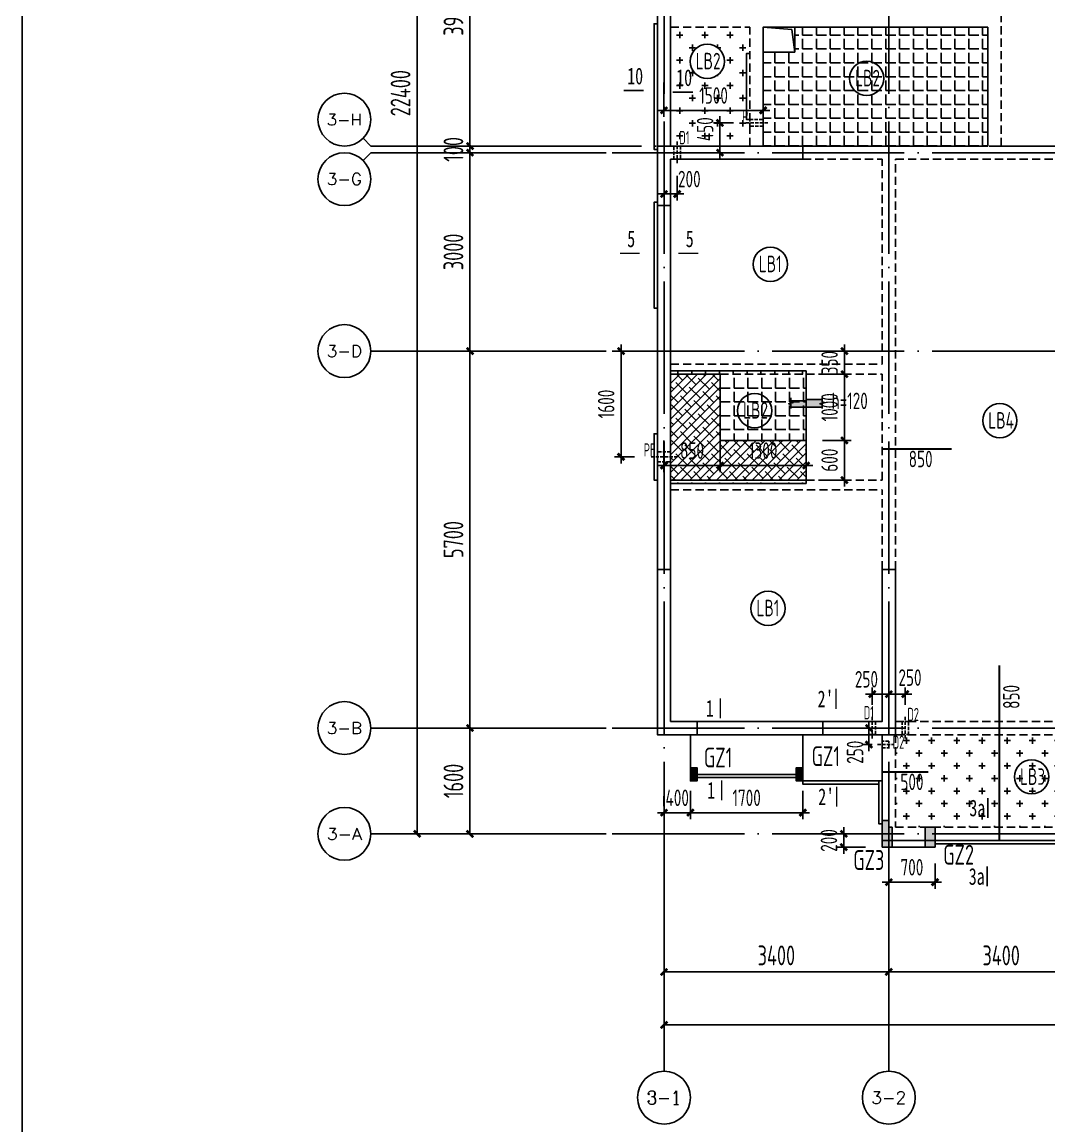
# Model space of a CAD drawing. Extents: x -173820 to 521180, y -715739 to 158231.
# Drawn here: x -14955 to 578, y -115735 to -99044 of the extents above; entities that cross this region are included whole.
import ezdxf
from ezdxf.enums import TextEntityAlignment as Align

# ---------------------------------------------------------------- set-up
doc = ezdxf.new("R2010")
doc.units = 0
doc.header["$LTSCALE"] = 1000
for name, pattern in [('CONTINOUS', [0]), ('DASH', [0.35, 0.25, -0.1]), ('DOTE', [2.42, 2, -0.2, 0.02, -0.2]), ('HIDDEN2', [0.1875, 0.125, -0.0625])]:
    doc.linetypes.add(name, pattern=pattern)
for name, color, linetype in [('A-外装饰线脚', 7, 'Continuous'), ('A-线脚看线', 9, 'Continuous'), ('A-设备穿墙洞', 161, 'Continuous'), ('AXIS', 1, 'DOTE'), ('AXIS_TEXT', 7, 'Continuous'), ('DIM', 3, 'Continuous'), ('DIM1', 3, 'Continuous'), ('JG1', 3, 'Continuous'), ('填充', 8, 'Continuous'), ('墙', 6, 'Continuous'), ('挑板', 3, 'Continuous'), ('板筋', 6, 'Continuous'), ('柱', 2, 'Continuous'), ('梁', 4, 'HIDDEN2'), ('模板线', 3, 'Continuous'), ('洞口', 5, 'Continuous'), ('钢筋_文字', 7, 'Continuous'), ('钢筋长度标注', 7, 'Continuous')]:
    doc.layers.add(name, color=color, linetype=linetype)
doc.styles.add('_TCH_AXIS', font='COMPLEX', dxfattribs={"bigfont": 'GBCBIG'})
doc.styles.add('COMPLEX', font='COMPLEX')
doc.styles.add('TSSD_BOLD', font='tssdeng2.shx', dxfattribs={"width": 0.7, "height": 250, "bigfont": 'CHINA.shx'})
doc.styles.add('TSSD_Dimension', font='tssdeng.shx', dxfattribs={"width": 0.7, "bigfont": 'Hztxt.shx'})
doc.styles.add('zzt', font='tssdeng.shx', dxfattribs={"width": 0.7, "height": 300, "bigfont": 'tssdchn.shx'})
doc.styles.add('钢筋长度', font='tssdeng.shx', dxfattribs={"width": 0.7, "height": 300, "bigfont": 'tssdchn.shx'})
doc.styles.add('黑体', font='simhei.ttf', dxfattribs={"width": 0.8})
doc.dimstyles.new('DIM_1_100', dxfattribs={"dimtxt": 300, "dimasz": 100, "dimexe": 200, "dimexo": 50, "dimgap": 100, "dimtad": 1, "dimdec": 0, "dimzin": 0, "dimdsep": 46, "dimtxsty": 'zzt', "dimblk": 'ARCHTICK', "dimcen": 0, "dimclrt": 7, "dimadec": 0, "dimazin": 0, "dimtfac": 1, "dimtdec": 0, "dimtix": 1, "dimtmove": 2, "dimatfit": 0, "dimldrblk": 'ARCHTICK', "dimfxl": 0, "dimtolj": 1, "dimarcsym": 0})
doc.dimstyles.new('TSSD_100_100', dxfattribs={"dimtxt": 250, "dimasz": 100, "dimexe": 100, "dimexo": 250, "dimgap": 100, "dimtad": 1, "dimdec": 0, "dimzin": 0, "dimdsep": 46, "dimtxsty": 'TSSD_Dimension', "dimblk": 'ARCHTICK', "dimcen": 0, "dimdle": 100, "dimclrd": 3, "dimclre": 3, "dimclrt": 7, "dimadec": 0, "dimazin": 0, "dimtfac": 1, "dimtdec": 0, "dimtix": 1, "dimtmove": 2, "dimatfit": 3, "dimfxl": 0, "dimtolj": 1, "dimtzin": 0, "dimarcsym": 0})
pattern_1 = [(0, (-5244.65, -109719.18), (0, 209.55), [152.4, -57.15]), (90, (-5244.65, -109719.18), (-209.55, 1e-14), [152.4, -57.15])]
pattern_2 = [(0, (-5244.65, -109719.18), (190.5, 190.5), [95.25, -285.75]), (90, (-5197.03, -109766.8), (-190.5, 190.5), [95.25, -285.75])]

# ---------------------------------------------------------------- blocks, each defined once
blk = doc.blocks.new('$1785032')
at = {"layer": '墙', "elevation": 0}
for points in [[(0, 9600), (0, 10500), (2200, 10500), (2200, 10300), (200, 10300), (200, 9600)], [(600, 1600), (0, 1600), (0, 4100), (200, 4100), (200, 1800), (600, 1800)], [(3400, 4100), (3600, 4100), (3600, 1600), (2500, 1600), (2500, 1800), (3400, 1800)]]:
    blk.add_lwpolyline(points, close=True, dxfattribs=at)
blk.add_lwpolyline([(3600, 1800), (3600, 1800)], dxfattribs=at)
blk = doc.blocks.new('_ArchTick')
at = {"color": 4, "linetype": 'ByBlock', "const_width": 0.4}
blk.add_lwpolyline([(-0.5, -0.5), (0.5, 0.5)], dxfattribs=at)
blk = doc.blocks.new('*D388')
at = {"layer": 'Defpoints', "color": 0}
for p in [(-2935, 0), (-875, 0), (-875, -1600)]:
    blk.add_point(p, dxfattribs=at)
at = {"layer": 'DIM1', "color": 0, "lineweight": -2}
for p, q in [((-925, 0), (-3135, 0)), ((-2935, -1600), (-2935, 0)), ((-925, -1600), (-3135, -1600))]:
    blk.add_line(p, q, dxfattribs=at)
at = {"layer": 'DIM1', "color": 0, "lineweight": -2, "xscale": 100, "yscale": 100, "zscale": 100}
for p, rotation in [((-2935, 0), 90), ((-2935, -1600), 270)]:
    blk.add_blockref('_ArchTick', p, dxfattribs=dict(at, rotation=rotation))
at = {"layer": 'DIM1', "color": 7, "insert": (-3185, -800), "char_height": 300, "attachment_point": 5, "rotation": 90, "style": 'zzt'}
blk.add_mtext('\\A1;1600', dxfattribs=at)
blk = doc.blocks.new('*D389')
at = {"layer": 'Defpoints', "color": 0}
for p in [(-2935, 5700), (-875, 5700), (-875, 0)]:
    blk.add_point(p, dxfattribs=at)
at = {"layer": 'DIM1', "color": 0, "lineweight": -2}
for p, q in [((-925, 5700), (-3135, 5700)), ((-2935, 0), (-2935, 5700)), ((-925, 0), (-3135, 0))]:
    blk.add_line(p, q, dxfattribs=at)
at = {"layer": 'DIM1', "color": 0, "lineweight": -2, "xscale": 100, "yscale": 100, "zscale": 100}
for p, rotation in [((-2935, 5700), 90), ((-2935, 0), 270)]:
    blk.add_blockref('_ArchTick', p, dxfattribs=dict(at, rotation=rotation))
at = {"layer": 'DIM1', "color": 7, "insert": (-3185, 2850), "char_height": 300, "attachment_point": 5, "rotation": 90, "style": 'zzt'}
blk.add_mtext('\\A1;5700', dxfattribs=at)
blk = doc.blocks.new('*D390')
at = {"layer": 'Defpoints', "color": 0}
for p in [(-2935, 8700), (-875, 8700), (-875, 5700)]:
    blk.add_point(p, dxfattribs=at)
at = {"layer": 'DIM1', "color": 0, "lineweight": -2}
for p, q in [((-925, 8700), (-3135, 8700)), ((-2935, 5700), (-2935, 8700)), ((-925, 5700), (-3135, 5700))]:
    blk.add_line(p, q, dxfattribs=at)
at = {"layer": 'DIM1', "color": 0, "lineweight": -2, "xscale": 100, "yscale": 100, "zscale": 100}
for p, rotation in [((-2935, 8700), 90), ((-2935, 5700), 270)]:
    blk.add_blockref('_ArchTick', p, dxfattribs=dict(at, rotation=rotation))
at = {"layer": 'DIM1', "color": 7, "insert": (-3185, 7200), "char_height": 300, "attachment_point": 5, "rotation": 90, "style": 'zzt'}
blk.add_mtext('\\A1;3000', dxfattribs=at)
blk = doc.blocks.new('*D391')
at = {"layer": 'Defpoints', "color": 0}
for p in [(-2935, 8800), (-875, 8800), (-875, 8700)]:
    blk.add_point(p, dxfattribs=at)
at = {"layer": 'DIM1', "color": 0, "lineweight": -2}
for p, q in [((-2935, 8800), (-2935, 8900)), ((-925, 8800), (-3135, 8800)), ((-925, 8700), (-3135, 8700)), ((-2935, 8700), (-2935, 8800)), ((-2935, 8700), (-2935, 8600))]:
    blk.add_line(p, q, dxfattribs=at)
at = {"layer": 'DIM1', "color": 0, "lineweight": -2, "xscale": 100, "yscale": 100, "zscale": 100}
for p, rotation in [((-2935, 8800), 270), ((-2935, 8700), 90)]:
    blk.add_blockref('_ArchTick', p, dxfattribs=dict(at, rotation=rotation))
at = {"layer": 'DIM1', "color": 7, "insert": (-3185, 8750), "char_height": 300, "attachment_point": 5, "rotation": 90, "style": 'zzt'}
blk.add_mtext('\\A1;100', dxfattribs=at)
blk = doc.blocks.new('*D392')
at = {"layer": 'Defpoints', "color": 0}
for p in [(-2935, 12700), (-875, 12700), (-875, 8800)]:
    blk.add_point(p, dxfattribs=at)
at = {"layer": 'DIM1', "color": 0, "lineweight": -2}
for p, q in [((-925, 12700), (-3135, 12700)), ((-2935, 8800), (-2935, 12700)), ((-925, 8800), (-3135, 8800))]:
    blk.add_line(p, q, dxfattribs=at)
at = {"layer": 'DIM1', "color": 0, "lineweight": -2, "xscale": 100, "yscale": 100, "zscale": 100}
for p, rotation in [((-2935, 12700), 90), ((-2935, 8800), 270)]:
    blk.add_blockref('_ArchTick', p, dxfattribs=dict(at, rotation=rotation))
at = {"layer": 'DIM1', "color": 7, "insert": (-3185, 10750), "char_height": 300, "attachment_point": 5, "rotation": 90, "style": 'zzt'}
blk.add_mtext('\\A1;3900', dxfattribs=at)
blk = doc.blocks.new('*D396')
at = {"layer": 'Defpoints', "color": 0}
for p in [(-3735, 20800), (-875, 20800), (-875, -1600)]:
    blk.add_point(p, dxfattribs=at)
at = {"layer": 'DIM1', "color": 0, "lineweight": -2}
for p, q in [((-925, 20800), (-3935, 20800)), ((-3735, -1600), (-3735, 20800)), ((-925, -1600), (-3935, -1600))]:
    blk.add_line(p, q, dxfattribs=at)
at = {"layer": 'DIM1', "color": 0, "lineweight": -2, "xscale": 100, "yscale": 100, "zscale": 100}
for p, rotation in [((-3735, 20800), 90), ((-3735, -1600), 270)]:
    blk.add_blockref('_ArchTick', p, dxfattribs=dict(at, rotation=rotation))
at = {"layer": 'DIM1', "color": 7, "insert": (-3985, 9600), "char_height": 300, "attachment_point": 5, "rotation": 90, "style": 'zzt'}
blk.add_mtext('\\A1;22400', dxfattribs=at)
blk = doc.blocks.new('*D430')
at = {"layer": 'Defpoints', "color": 0}
for p in [(0, -2508), (3400, -2508), (3400, -3688)]:
    blk.add_point(p, dxfattribs=at)
at = {"layer": 'DIM1', "color": 0, "lineweight": -2}
for p, q in [((0, -2558), (0, -3888)), ((3400, -2558), (3400, -3888)), ((0, -3688), (3400, -3688))]:
    blk.add_line(p, q, dxfattribs=at)
at = {"layer": 'DIM1', "color": 0, "lineweight": -2, "xscale": 100, "yscale": 100, "zscale": 100, "rotation": 180}
blk.add_blockref('_ArchTick', (0, -3688), dxfattribs=at)
at = {"layer": 'DIM1', "color": 0, "lineweight": -2, "xscale": 100, "yscale": 100, "zscale": 100}
blk.add_blockref('_ArchTick', (3400, -3688), dxfattribs=at)
at = {"layer": 'DIM1', "color": 7, "insert": (1700, -3438), "char_height": 300, "attachment_point": 5, "style": 'zzt'}
blk.add_mtext('\\A1;3400', dxfattribs=at)
blk = doc.blocks.new('*D431')
at = {"layer": 'Defpoints', "color": 0}
for p in [(3400, -2508), (6800, -2508), (6800, -3688)]:
    blk.add_point(p, dxfattribs=at)
at = {"layer": 'DIM1', "color": 0, "lineweight": -2}
for p, q in [((3400, -2558), (3400, -3888)), ((6800, -2558), (6800, -3888)), ((3400, -3688), (6800, -3688))]:
    blk.add_line(p, q, dxfattribs=at)
at = {"layer": 'DIM1', "color": 0, "lineweight": -2, "xscale": 100, "yscale": 100, "zscale": 100, "rotation": 180}
blk.add_blockref('_ArchTick', (3400, -3688), dxfattribs=at)
at = {"layer": 'DIM1', "color": 0, "lineweight": -2, "xscale": 100, "yscale": 100, "zscale": 100}
blk.add_blockref('_ArchTick', (6800, -3688), dxfattribs=at)
at = {"layer": 'DIM1', "color": 7, "insert": (5100, -3438), "char_height": 300, "attachment_point": 5, "style": 'zzt'}
blk.add_mtext('\\A1;3400', dxfattribs=at)
blk = doc.blocks.new('*D446')
at = {"layer": 'Defpoints', "color": 0}
for p in [(0, -2508), (48000, -2508), (48000, -4488)]:
    blk.add_point(p, dxfattribs=at)
at = {"layer": 'DIM1', "color": 0, "lineweight": -2}
for p, q in [((0, -2558), (0, -4688)), ((48000, -2558), (48000, -4688)), ((0, -4488), (48000, -4488))]:
    blk.add_line(p, q, dxfattribs=at)
at = {"layer": 'DIM1', "color": 0, "lineweight": -2, "xscale": 100, "yscale": 100, "zscale": 100, "rotation": 180}
blk.add_blockref('_ArchTick', (0, -4488), dxfattribs=at)
at = {"layer": 'DIM1', "color": 0, "lineweight": -2, "xscale": 100, "yscale": 100, "zscale": 100}
blk.add_blockref('_ArchTick', (48000, -4488), dxfattribs=at)
at = {"layer": 'DIM1', "color": 7, "insert": (24000, -4238), "char_height": 300, "attachment_point": 5, "style": 'zzt'}
blk.add_mtext('\\A1;48000', dxfattribs=at)
blk = doc.blocks.new('_AXISO')
at = {"color": 3}
blk.add_circle((0, 0), 0.5, dxfattribs=at)
at = {"layer": 'AXIS_TEXT', "color": 3, "style": 'COMPLEX', "width": 1.041667}
blk.add_attdef('A', text='', height=0.56, dxfattribs=at).set_placement((-0.25, -0.28), (0.25, -0.28), align=Align.FIT)
blk = doc.blocks.new('*D2074')
at = {"layer": 'Defpoints', "color": 0}
for p in [(-3095, -105369), (-2515, -105369), (-3095, -105969)]:
    blk.add_point(p, dxfattribs=at)
at = {"layer": 'DIM', "color": 3, "lineweight": -2}
for p, q in [((-2515, -106069), (-2515, -105269)), ((-2845, -105369), (-2415, -105369)), ((-2845, -105969), (-2415, -105969))]:
    blk.add_line(p, q, dxfattribs=at)
at = {"layer": 'DIM', "color": 3, "lineweight": -2, "xscale": 100, "yscale": 100, "zscale": 100}
for p, rotation in [((-2515, -105369), 90), ((-2515, -105969), 270)]:
    blk.add_blockref('_ArchTick', p, dxfattribs=dict(at, rotation=rotation))
at = {"layer": 'DIM', "color": 7, "insert": (-2740, -105669), "char_height": 250, "attachment_point": 5, "rotation": 90, "style": 'TSSD_Dimension'}
blk.add_mtext('\\A1;600', dxfattribs=at)
blk = doc.blocks.new('*D1965')
at = {"layer": 'Defpoints', "color": 0}
for p in [(-3095, -104019), (-2515, -104019), (-3095, -104369)]:
    blk.add_point(p, dxfattribs=at)
at = {"layer": 'DIM', "color": 3, "lineweight": -2}
for p, q in [((-2515, -104019), (-2515, -103919)), ((-2845, -104019), (-2415, -104019)), ((-2515, -104369), (-2515, -104019)), ((-2845, -104369), (-2415, -104369)), ((-2515, -104369), (-2515, -104469))]:
    blk.add_line(p, q, dxfattribs=at)
at = {"layer": 'DIM', "color": 3, "lineweight": -2, "xscale": 100, "yscale": 100, "zscale": 100}
for p, rotation in [((-2515, -104019), 270), ((-2515, -104369), 90)]:
    blk.add_blockref('_ArchTick', p, dxfattribs=dict(at, rotation=rotation))
at = {"layer": 'DIM', "color": 7, "insert": (-2740, -104194), "char_height": 250, "attachment_point": 5, "rotation": 90, "style": 'TSSD_Dimension'}
blk.add_mtext('\\A1;350', dxfattribs=at)
blk = doc.blocks.new('*D1966')
at = {"layer": 'Defpoints', "color": 0}
for p in [(-5245, -105119), (-4395, -105119), (-4395, -105749)]:
    blk.add_point(p, dxfattribs=at)
at = {"layer": 'DIM', "color": 3, "lineweight": -2}
for p, q in [((-5245, -105369), (-5245, -105849)), ((-4395, -105369), (-4395, -105849)), ((-5345, -105749), (-4295, -105749))]:
    blk.add_line(p, q, dxfattribs=at)
at = {"layer": 'DIM', "color": 3, "lineweight": -2, "xscale": 100, "yscale": 100, "zscale": 100, "rotation": 180}
blk.add_blockref('_ArchTick', (-5245, -105749), dxfattribs=at)
at = {"layer": 'DIM', "color": 3, "lineweight": -2, "xscale": 100, "yscale": 100, "zscale": 100}
blk.add_blockref('_ArchTick', (-4395, -105749), dxfattribs=at)
at = {"layer": 'DIM', "color": 7, "insert": (-4820, -105524), "char_height": 250, "attachment_point": 5, "style": 'TSSD_Dimension'}
blk.add_mtext('\\A1;850', dxfattribs=at)
blk = doc.blocks.new('*D1967')
at = {"layer": 'Defpoints', "color": 0}
for p in [(-4395, -105119), (-3095, -105119), (-3095, -105749)]:
    blk.add_point(p, dxfattribs=at)
at = {"layer": 'DIM', "color": 3, "lineweight": -2}
for p, q in [((-4395, -105369), (-4395, -105849)), ((-3095, -105369), (-3095, -105849)), ((-4495, -105749), (-2995, -105749))]:
    blk.add_line(p, q, dxfattribs=at)
at = {"layer": 'DIM', "color": 3, "lineweight": -2, "xscale": 100, "yscale": 100, "zscale": 100, "rotation": 180}
blk.add_blockref('_ArchTick', (-4395, -105749), dxfattribs=at)
at = {"layer": 'DIM', "color": 3, "lineweight": -2, "xscale": 100, "yscale": 100, "zscale": 100}
blk.add_blockref('_ArchTick', (-3095, -105749), dxfattribs=at)
at = {"layer": 'DIM', "color": 7, "insert": (-3745, -105524), "char_height": 250, "attachment_point": 5, "style": 'TSSD_Dimension'}
blk.add_mtext('\\A1;1300', dxfattribs=at)
blk = doc.blocks.new('$1292675')
at = {"layer": 'JG1'}
blk.add_hatch(color=8, dxfattribs=at).paths.add_polyline_path([(502, 20), (502, 64), (470, 74), (534, 91), (502, 101), (502, 140), (262, 140), (262, 120), (32, 120), (32, 101), (64, 91), (0, 74), (32, 64), (32, 20)])
for p, q in [((262, 120), (32, 120)), ((32, 20), (502, 20)), ((502, 140), (262, 140)), ((262, 140), (262, 120))]:
    blk.add_line(p, q, dxfattribs=at)
for points in [[(32, 165), (32, 101), (64, 91), (0, 74), (32, 64), (32, 0)], [(502, 165), (502, 101), (534, 91), (470, 74), (502, 64), (502, 0)]]:
    blk.add_lwpolyline(points, dxfattribs=at)
blk = doc.blocks.new('*D1996')
at = {"layer": 'Defpoints', "color": 0}
for p in [(-5245, -99709), (-3745, -99709), (-5245, -100379)]:
    blk.add_point(p, dxfattribs=at)
at = {"layer": 'DIM', "color": 3, "lineweight": -2}
for p, q in [((-5245, -99959), (-5245, -100479)), ((-3745, -99959), (-3745, -100479)), ((-3645, -100379), (-5345, -100379))]:
    blk.add_line(p, q, dxfattribs=at)
at = {"layer": 'DIM', "color": 3, "lineweight": -2, "xscale": 100, "yscale": 100, "zscale": 100, "rotation": 180}
blk.add_blockref('_ArchTick', (-5245, -100379), dxfattribs=at)
at = {"layer": 'DIM', "color": 3, "lineweight": -2, "xscale": 100, "yscale": 100, "zscale": 100}
blk.add_blockref('_ArchTick', (-3745, -100379), dxfattribs=at)
at = {"layer": 'DIM', "color": 7, "insert": (-4495, -100154), "char_height": 250, "attachment_point": 5, "style": 'TSSD_Dimension'}
blk.add_mtext('\\A1;1500', dxfattribs=at)
blk = doc.blocks.new('*D1999')
at = {"layer": 'Defpoints', "color": 0}
for p in [(-4845, -110419, 0), (-3145, -110419), (-4845, -110999)]:
    blk.add_point(p, dxfattribs=at)
at = {"layer": 'DIM', "color": 3, "lineweight": -2}
for p, q in [((-4845, -110669), (-4845, -111099)), ((-3145, -110669), (-3145, -111099)), ((-3045, -110999), (-4945, -110999))]:
    blk.add_line(p, q, dxfattribs=at)
at = {"layer": 'DIM', "color": 3, "lineweight": -2, "xscale": 100, "yscale": 100, "zscale": 100, "rotation": 180}
blk.add_blockref('_ArchTick', (-4845, -110999), dxfattribs=at)
at = {"layer": 'DIM', "color": 3, "lineweight": -2, "xscale": 100, "yscale": 100, "zscale": 100}
blk.add_blockref('_ArchTick', (-3145, -110999), dxfattribs=at)
at = {"layer": 'DIM', "color": 7, "insert": (-3995, -110774), "char_height": 250, "attachment_point": 5, "style": 'TSSD_Dimension'}
blk.add_mtext('\\A1;1700', dxfattribs=at)
blk = doc.blocks.new('*D2000')
at = {"layer": 'Defpoints', "color": 0}
for p in [(-5245, -110999), (-5245, -110999), (-4845, -110999, 0)]:
    blk.add_point(p, dxfattribs=at)
at = {"layer": 'DIM', "color": 3, "lineweight": -2}
for p, q in [((-5245, -110749), (-5245, -110899)), ((-4845, -110749), (-4845, -110899)), ((-5245, -110999), (-5345, -110999)), ((-4845, -110999), (-5245, -110999)), ((-4845, -110999), (-4745, -110999))]:
    blk.add_line(p, q, dxfattribs=at)
at = {"layer": 'DIM', "color": 3, "lineweight": -2, "xscale": 100, "yscale": 100, "zscale": 100}
blk.add_blockref('_ArchTick', (-5245, -110999), dxfattribs=at)
at = {"layer": 'DIM', "color": 3, "lineweight": -2, "xscale": 100, "yscale": 100, "zscale": 100, "rotation": 180}
blk.add_blockref('_ArchTick', (-4845, -110999), dxfattribs=at)
at = {"layer": 'DIM', "color": 7, "insert": (-5045, -110774), "char_height": 250, "attachment_point": 5, "style": 'TSSD_Dimension'}
blk.add_mtext('\\A1;400', dxfattribs=at)
blk = doc.blocks.new('*D2001')
at = {"layer": 'Defpoints', "color": 0}
for p in [(-1845, -111519), (-1145, -111519), (-1845, -112049)]:
    blk.add_point(p, dxfattribs=at)
at = {"layer": 'DIM', "color": 3, "lineweight": -2}
for p, q in [((-1845, -111769), (-1845, -112149)), ((-1145, -111769), (-1145, -112149)), ((-1045, -112049), (-1945, -112049))]:
    blk.add_line(p, q, dxfattribs=at)
at = {"layer": 'DIM', "color": 3, "lineweight": -2, "xscale": 100, "yscale": 100, "zscale": 100, "rotation": 180}
blk.add_blockref('_ArchTick', (-1845, -112049), dxfattribs=at)
at = {"layer": 'DIM', "color": 3, "lineweight": -2, "xscale": 100, "yscale": 100, "zscale": 100}
blk.add_blockref('_ArchTick', (-1145, -112049), dxfattribs=at)
at = {"layer": 'DIM', "color": 7, "insert": (-1495, -111824), "char_height": 250, "attachment_point": 5, "style": 'TSSD_Dimension'}
blk.add_mtext('\\A1;700', dxfattribs=at)
blk = doc.blocks.new('*D2030')
at = {"layer": 'Defpoints', "color": 0}
for p in [(-2525, -111319), (-1945, -111319), (-1945, -111519)]:
    blk.add_point(p, dxfattribs=at)
at = {"layer": 'DIM', "color": 3, "lineweight": -2}
for p, q in [((-2195, -111319), (-2625, -111319)), ((-2525, -111319), (-2525, -111219)), ((-2525, -111519), (-2525, -111319)), ((-2195, -111519), (-2625, -111519)), ((-2525, -111519), (-2525, -111619))]:
    blk.add_line(p, q, dxfattribs=at)
at = {"layer": 'DIM', "color": 3, "lineweight": -2, "xscale": 100, "yscale": 100, "zscale": 100}
for p, rotation in [((-2525, -111319), 270), ((-2525, -111519), 90)]:
    blk.add_blockref('_ArchTick', p, dxfattribs=dict(at, rotation=rotation))
at = {"layer": 'DIM', "color": 7, "insert": (-2750, -111419), "char_height": 250, "attachment_point": 5, "rotation": 90, "style": 'TSSD_Dimension'}
blk.add_mtext('\\A1;200', dxfattribs=at)
blk = doc.blocks.new('$158025')
at = {"layer": 'JG1'}
blk.add_hatch(color=8, dxfattribs=at).paths.add_polyline_path([(150, 300), (100, 300), (100, 400), (0, 400), (0, 0), (150, 0)])
at = {"layer": 'JG1', "elevation": 0}
blk.add_lwpolyline([(100, 400), (0, 400), (0, 0), (150, 0), (150, 300), (150, 300), (100, 300)], close=True, dxfattribs=at)
blk = doc.blocks.new('$1981617')
at = {"layer": '柱'}
blk.add_hatch(color=8, dxfattribs=at).paths.add_polyline_path([(150, 0), (150, 300), (0, 300), (0, 0)])
at = {"layer": '柱', "color": 3, "elevation": 0}
blk.add_lwpolyline([(150, 0), (150, 300), (0, 300), (0, 0)], close=True, dxfattribs=at)
blk = doc.blocks.new('$1691164')
at = {"layer": '柱'}
blk.add_hatch(color=8, dxfattribs=at).paths.add_polyline_path([(0, 0), (100, 0), (100, 200), (0, 200)])
at = {"layer": '柱', "color": 3, "elevation": 0}
blk.add_lwpolyline([(100, 200), (0, 200), (0, 0), (100, 0), (100, 0), (100, 0)], close=True, dxfattribs=at)
blk = doc.blocks.new('$1839168')
at = {"layer": '柱'}
blk.add_hatch(color=8, dxfattribs=at).paths.add_polyline_path([(0, 200), (0, 0), (100, 0), (100, 200)])
at = {"layer": '柱', "color": 3, "elevation": 0}
blk.add_lwpolyline([(0, 200), (0, 0), (100, 0), (100, 200)], close=True, dxfattribs=at)
blk = doc.blocks.new('$1642317')
at = {"layer": '洞口'}
blk.add_lwpolyline([(1880, 4170), (1400, 4170), (1400, 4550), (1880, 4550)], close=True, dxfattribs=at)
blk.add_lwpolyline([(1880, 4170), (1832, 4512), (1400, 4550)], dxfattribs=at)
blk = doc.blocks.new('$166895')
at = {"layer": '模板线', "color": 4, "const_width": 22.7}
for points in [[(223, 2154), (223, 1851)], [(243, 913), (243, 611)]]:
    blk.add_lwpolyline(points, dxfattribs=at)
at = {"layer": '模板线', "color": 0, "style": '黑体', "width": 0.7}
for p in [(63, 2003), (83, 762)]:
    blk.add_text('1', height=252, dxfattribs=at).set_placement(p, align=Align.MIDDLE_CENTER)
blk = doc.blocks.new('$1943368')
at = {"layer": '模板线', "color": 4, "const_width": 22.7}
for points in [[(295, 1338), (295, 1036)], [(286, 302), (286, 0)]]:
    blk.add_lwpolyline(points, dxfattribs=at)
at = {"layer": '模板线', "color": 0, "style": '黑体', "width": 0.7}
for p in [(136, 1187), (127, 151)]:
    blk.add_text('3a', height=252, dxfattribs=at).set_placement(p, align=Align.MIDDLE_CENTER)
blk = doc.blocks.new('$1479726')
at = {"layer": '模板线', "color": 4, "const_width": 22.7}
for points in [[(0, 0), (302, 0)], [(886, 0), (1188, 0)]]:
    blk.add_lwpolyline(points, dxfattribs=at)
at = {"layer": '模板线', "color": 0, "style": '黑体', "width": 0.7}
for p in [(172, 220), (1057, 220)]:
    blk.add_text('5', height=252, dxfattribs=at).set_placement(p, align=Align.MIDDLE_CENTER)
blk = doc.blocks.new('*D1952')
at = {"layer": 'Defpoints', "color": 0}
for p in [(-3095, -104369), (-2515, -104369), (-3095, -105369)]:
    blk.add_point(p, dxfattribs=at)
at = {"layer": 'DIM', "color": 3, "lineweight": -2}
for p, q in [((-2515, -105469), (-2515, -104269)), ((-2845, -104369), (-2415, -104369)), ((-2845, -105369), (-2415, -105369))]:
    blk.add_line(p, q, dxfattribs=at)
at = {"layer": 'DIM', "color": 3, "lineweight": -2, "xscale": 100, "yscale": 100, "zscale": 100}
for p, rotation in [((-2515, -104369), 90), ((-2515, -105369), 270)]:
    blk.add_blockref('_ArchTick', p, dxfattribs=dict(at, rotation=rotation))
at = {"layer": 'DIM', "color": 7, "insert": (-2740, -104869), "char_height": 250, "attachment_point": 5, "rotation": 90, "style": 'TSSD_Dimension'}
blk.add_mtext('\\A1;1000', dxfattribs=at)
blk = doc.blocks.new('$1466424')
at = {"layer": '板筋', "const_width": 30}
for points in [[(3400, 5922), (4450, 5922)], [(5172, 4), (5172, 2653)], [(3400, 1040), (4100, 1040)]]:
    blk.add_lwpolyline(points, dxfattribs=at)
at = {"layer": '钢筋_文字'}
for centre in [(754, 11784, 0), (3165, 11527, 0), (1709, 8717, 0), (1472, 6502, 0), (5180, 6352, 0), (1674, 3514, 0), (5660, 966, 0)]:
    blk.add_circle(centre, 259, dxfattribs=at)
at = {"layer": '钢筋_文字', "style": 'TSSD_BOLD', "width": 0.7}
for s, p in [('LB2', (579, 11664, 0)), ('LB2', (2990, 11407, 0)), ('LB1', (1534, 8597, 0)), ('LB2', (1297, 6382, 0)), ('LB4', (5005, 6231, 0)), ('LB1', (1499, 3394, 0)), ('LB3', (5485, 845, 0))]:
    blk.add_text(s, height=250, dxfattribs=at).set_placement(p)
at = {"layer": '钢筋_文字', "color": 7, "linetype": 'Continuous', "style": 'TSSD_BOLD', "width": 0.7}
blk.add_text(' h=120', height=250, dxfattribs=at).set_placement((2528, 6526, 0))
at = {"layer": '钢筋长度标注', "style": '钢筋长度', "width": 0.7}
for s, p in [('850', (3801, 5647)), ('500', (3675, 765))]:
    blk.add_text(s, height=250, dxfattribs=at).set_placement(p)
blk.add_text('850', height=250, rotation=90, dxfattribs=at).set_placement((5478, 1994))
blk = doc.blocks.new('$1837993')
at = {"layer": 'A-设备穿墙洞', "linetype": 'DASH', "ltscale": 0.2}
for points in [[(1875, 9450), (1540, 9450)], [(507, 9171), (507, 8833)], [(111, 4400), (512, 4400)], [(3457, 471), (3457, 133)], [(3957, 471), (3957, 133)], [(3536, 50), (3774, 50)]]:
    blk.add_lwpolyline(points, dxfattribs=at)
for points in [[(1807, 9500), (1807, 9400), (1607, 9400), (1607, 9500)], [(557, 8900), (457, 8900), (457, 9100), (557, 9100)], [(207, 4475), (207, 4325), (407, 4325), (407, 4475)], [(3507, 200), (3407, 200), (3407, 400), (3507, 400)], [(3907, 200), (4007, 200), (4007, 400), (3907, 400)], [(3707, 0), (3707, 100), (3607, 100), (3607, 0)]]:
    blk.add_lwpolyline(points, close=True, dxfattribs=at)
at = {"layer": 'A-设备穿墙洞', "color": 7, "linetype": 'DASH', "ltscale": 0.2, "style": 'zzt', "width": 0.6}
for s, p in [('P', (1489, 9448)), ('D1', (537, 9128)), ('PF', (0, 4405)), ('D1', (3328, 433)), ('D2', (3987, 406)), ('D2', (3765, -14))]:
    blk.add_text(s, height=200, dxfattribs=at).set_placement(p)
blk = doc.blocks.new('*D11646')
at = {"layer": 'Defpoints', "color": 0}
for p in [(4400, 1061), (4150, 648), (4400, 648, 0)]:
    blk.add_point(p, dxfattribs=at)
at = {"layer": 'DIM1', "color": 3, "lineweight": -2}
for p, q in [((4050, 1061), (4500, 1061)), ((4150, 898), (4150, 1161)), ((4400, 898), (4400, 1161))]:
    blk.add_line(p, q, dxfattribs=at)
at = {"layer": 'DIM1', "color": 3, "lineweight": -2, "xscale": 100, "yscale": 100, "zscale": 100, "rotation": 180}
blk.add_blockref('_ArchTick', (4150, 1061), dxfattribs=at)
at = {"layer": 'DIM1', "color": 3, "lineweight": -2, "xscale": 100, "yscale": 100, "zscale": 100}
blk.add_blockref('_ArchTick', (4400, 1061), dxfattribs=at)
at = {"layer": 'DIM1', "color": 7, "insert": (4062, 1286), "char_height": 250, "attachment_point": 5, "style": 'TSSD_Dimension'}
blk.add_mtext('\\A1;250', dxfattribs=at)
blk = doc.blocks.new('*D11647')
at = {"layer": 'Defpoints', "color": 0}
for p in [(4650, 1061), (4400, 648, 0), (4650, 648)]:
    blk.add_point(p, dxfattribs=at)
at = {"layer": 'DIM1', "color": 3, "lineweight": -2}
for p, q in [((4300, 1061), (4750, 1061)), ((4400, 898), (4400, 1161)), ((4650, 898), (4650, 1161))]:
    blk.add_line(p, q, dxfattribs=at)
at = {"layer": 'DIM1', "color": 3, "lineweight": -2, "xscale": 100, "yscale": 100, "zscale": 100, "rotation": 180}
blk.add_blockref('_ArchTick', (4400, 1061), dxfattribs=at)
at = {"layer": 'DIM1', "color": 3, "lineweight": -2, "xscale": 100, "yscale": 100, "zscale": 100}
blk.add_blockref('_ArchTick', (4650, 1061), dxfattribs=at)
at = {"layer": 'DIM1', "color": 7, "insert": (4721, 1311), "char_height": 250, "attachment_point": 5, "style": 'TSSD_Dimension'}
blk.add_mtext('\\A1;250', dxfattribs=at)
blk = doc.blocks.new('*D11648')
at = {"layer": 'Defpoints', "color": 0}
for p in [(4100, 548), (4400, 548, 0), (4400, 298)]:
    blk.add_point(p, dxfattribs=at)
at = {"layer": 'DIM1', "color": 3, "lineweight": -2}
for p, q in [((4150, 548), (4000, 548)), ((4100, 198), (4100, 648)), ((4150, 298), (4000, 298))]:
    blk.add_line(p, q, dxfattribs=at)
at = {"layer": 'DIM1', "color": 3, "lineweight": -2, "xscale": 100, "yscale": 100, "zscale": 100}
for p, rotation in [((4100, 548), 90), ((4100, 298), 270)]:
    blk.add_blockref('_ArchTick', p, dxfattribs=dict(at, rotation=rotation))
at = {"layer": 'DIM1', "color": 7, "insert": (3890, 182), "char_height": 250, "attachment_point": 5, "rotation": 90, "style": 'TSSD_Dimension'}
blk.add_mtext('\\A1;250', dxfattribs=at)
blk = doc.blocks.new('*D11649')
at = {"layer": 'Defpoints', "color": 0}
for p in [(350, 6248), (804, 6248, 0), (804, 4648)]:
    blk.add_point(p, dxfattribs=at)
at = {"layer": 'DIM1', "color": 3, "lineweight": -2}
for p, q in [((350, 4548), (350, 6348)), ((554, 6248), (250, 6248)), ((554, 4648), (250, 4648))]:
    blk.add_line(p, q, dxfattribs=at)
at = {"layer": 'DIM1', "color": 3, "lineweight": -2, "xscale": 100, "yscale": 100, "zscale": 100}
for p, rotation in [((350, 6248), 90), ((350, 4648), 270)]:
    blk.add_blockref('_ArchTick', p, dxfattribs=dict(at, rotation=rotation))
at = {"layer": 'DIM1', "color": 7, "insert": (125, 5448), "char_height": 250, "attachment_point": 5, "rotation": 90, "style": 'TSSD_Dimension'}
blk.add_mtext('\\A1;1600', dxfattribs=at)
blk = doc.blocks.new('*D11650')
at = {"layer": 'Defpoints', "color": 0}
for p in [(2300, 9698), (1847, 9248), (2300, 9248, 0)]:
    blk.add_point(p, dxfattribs=at)
at = {"layer": 'DIM1', "color": 3, "lineweight": -2}
for p, q in [((2050, 9698), (1747, 9698)), ((1847, 9798), (1847, 9148)), ((2050, 9248), (1747, 9248))]:
    blk.add_line(p, q, dxfattribs=at)
at = {"layer": 'DIM1', "color": 3, "lineweight": -2, "xscale": 100, "yscale": 100, "zscale": 100}
for p, rotation in [((1847, 9698), 90), ((1847, 9248), 270)]:
    blk.add_blockref('_ArchTick', p, dxfattribs=dict(at, rotation=rotation))
at = {"layer": 'DIM1', "color": 7, "insert": (1622, 9603), "char_height": 250, "attachment_point": 5, "rotation": 90, "style": 'TSSD_Dimension'}
blk.add_mtext('\\A1;450', dxfattribs=at)
blk = doc.blocks.new('*D11692')
at = {"layer": 'Defpoints', "color": 0}
for p in [(1000, 9148), (1200, 9148, 0), (1000, 8624)]:
    blk.add_point(p, dxfattribs=at)
at = {"layer": 'DIM1', "color": 3, "lineweight": -2}
for p, q in [((1000, 8898), (1000, 8524)), ((1200, 8898), (1200, 8524)), ((1000, 8624), (900, 8624)), ((1200, 8624), (1000, 8624)), ((1200, 8624), (1300, 8624))]:
    blk.add_line(p, q, dxfattribs=at)
at = {"layer": 'DIM1', "color": 3, "lineweight": -2, "xscale": 100, "yscale": 100, "zscale": 100}
blk.add_blockref('_ArchTick', (1000, 8624), dxfattribs=at)
at = {"layer": 'DIM1', "color": 3, "lineweight": -2, "xscale": 100, "yscale": 100, "zscale": 100, "rotation": 180}
blk.add_blockref('_ArchTick', (1200, 8624), dxfattribs=at)
at = {"layer": 'DIM1', "color": 7, "insert": (1383, 8849), "char_height": 250, "attachment_point": 5, "style": 'TSSD_Dimension'}
blk.add_mtext('\\A1;200', dxfattribs=at)
blk = doc.blocks.new('$133032')
at = {"layer": '挑板'}
for points in [[(7000, 22700), (4200, 22700), (4200, 22800), (3400, 22800), (3400, 22700), (800, 22700), (800, 22800), (0, 22800), (0, 1700), (500, 1700), (500, 1000), (600, 1000), (600, 1100), (2100, 1100), (2100, 1000), (3400, 1000), (3400, 0), (4200, 0), (4200, 100), (6500, 100)], [(2200, 1000), (2200, 1700)]]:
    blk.add_lwpolyline(points, dxfattribs=at)
blk = doc.blocks.new('$1846077')
at = {"layer": 'A-线脚看线', "color": 5, "elevation": 0}
for points in [[(50, 12400), (0, 12400), (0, 10500), (50, 10500)], [(1450, 11950), (1400, 11950), (1400, 10950), (1450, 10950)], [(50, 8100), (0, 8100), (0, 9700), (50, 9700)], [(50, 5500), (0, 5500), (0, 6200), (50, 6200)], [(650, 1000), (2150, 1000)], [(2250, 950), (2250, 900), (3400, 900)], [(3450, 950), (3400, 950), (3400, 300), (3450, 300)], [(4250, 0), (6550, 0)]]:
    blk.add_lwpolyline(points, dxfattribs=at)
blk = doc.blocks.new('$1149292')
at = {"layer": '模板线', "color": 4, "const_width": 22.7}
for points in [[(286, 1783), (286, 1480)], [(296, 302), (296, 0)]]:
    blk.add_lwpolyline(points, dxfattribs=at)
at = {"layer": '模板线', "color": 0, "style": '黑体', "width": 0.7}
for p in [(127, 1631), (137, 151)]:
    blk.add_text("2'", height=252, dxfattribs=at).set_placement(p, align=Align.MIDDLE_CENTER)
blk = doc.blocks.new('$1747251')
at = {"layer": '模板线', "color": 4, "const_width": 22.7}
for points in [[(0, 25), (302, 25)], [(741, 0), (1044, 0)]]:
    blk.add_lwpolyline(points, dxfattribs=at)
at = {"layer": '模板线', "color": 0, "style": '黑体', "width": 0.7}
for p in [(172, 245), (913, 220)]:
    blk.add_text('10', height=252, dxfattribs=at).set_placement(p, align=Align.MIDDLE_CENTER)
blk = doc.blocks.new('$1783196')
at = {"layer": 'AXIS'}
for p, q in [((5234.9, 3480), (5234.9, 27859.5)), ((8634.9, 3480), (8634.9, 27859.5)), ((46034.9, 14788.3), (4360, 14788.3)), ((54849.9, 14688.3), (4360, 14688.3)), ((54849.9, 11688.3), (4360, 11688.3)), ((54849.9, 5988.3), (4360, 5988.3)), ((54849.9, 4388.3), (4360, 4388.3))]:
    blk.add_line(p, q, dxfattribs=at)
at = {"layer": 'DIM1'}
for p, q in [((682.8, 14905.5), (800, 14788.3)), ((682.8, 14571.2), (800, 14688.3)), ((4360, 14788.3), (800, 14788.3)), ((4360, 14688.3), (800, 14688.3)), ((4360, 11688.3), (800, 11688.3)), ((4360, 5988.3), (800, 5988.3)), ((4360, 4388.3), (800, 4388.3)), ((5234.9, 3480), (5234.9, 800)), ((8634.9, 3480), (8634.9, 800))]:
    blk.add_line(p, q, dxfattribs=at)
ref = blk.add_blockref('_AXISO', (400, 15188.3), dxfattribs=dict(at, xscale=800, yscale=800, zscale=800))
ref.add_attrib('A', '3-H', dxfattribs={"layer": 'AXIS_TEXT', "height": 172.16, "style": '_TCH_AXIS'}).set_placement((133.6, 15102.3), (666.4, 15102.3), align=Align.FIT)
ref = blk.add_blockref('_AXISO', (400, 14288.3), dxfattribs=dict(at, xscale=800, yscale=800, zscale=800))
ref.add_attrib('A', '3-G', dxfattribs={"layer": 'AXIS_TEXT', "height": 177.09, "style": '_TCH_AXIS'}).set_placement((134.4, 14199.8), (665.6, 14199.8), align=Align.FIT)
ref = blk.add_blockref('_AXISO', (400, 11688.3), dxfattribs=dict(at, xscale=800, yscale=800, zscale=800))
ref.add_attrib('A', '3-D', dxfattribs={"layer": 'AXIS_TEXT', "height": 179.65, "style": '_TCH_AXIS'}).set_placement((134.8, 11598.5), (665.2, 11598.5), align=Align.FIT)
ref = blk.add_blockref('_AXISO', (400, 5988.3), dxfattribs=dict(at, xscale=800, yscale=800, zscale=800))
ref.add_attrib('A', '3-B', dxfattribs={"layer": 'AXIS_TEXT', "height": 179.65, "style": '_TCH_AXIS'}).set_placement((134.8, 5898.5), (665.2, 5898.5), align=Align.FIT)
ref = blk.add_blockref('_AXISO', (400, 4388.3), dxfattribs=dict(at, xscale=800, yscale=800, zscale=800))
ref.add_attrib('A', '3-A', dxfattribs={"layer": 'AXIS_TEXT', "height": 177.09, "style": '_TCH_AXIS'}).set_placement((134.4, 4299.8), (665.6, 4299.8), align=Align.FIT)
ref = blk.add_blockref('_AXISO', (5234.9, 400), dxfattribs=dict(at, xscale=800, yscale=800, zscale=800))
ref.add_attrib('A', '3-1', dxfattribs={"layer": 'AXIS_TEXT', "height": 202.97, "style": '_TCH_AXIS'}).set_placement((4973.9, 298.5), (5495.8, 298.5), align=Align.FIT)
ref = blk.add_blockref('_AXISO', (8634.9, 400), dxfattribs=dict(at, xscale=800, yscale=800, zscale=800))
ref.add_attrib('A', '3-2', dxfattribs={"layer": 'AXIS_TEXT', "height": 187.78, "style": '_TCH_AXIS'}).set_placement((8371.1, 306.1), (8898.6, 306.1), align=Align.FIT)
for p1, p2, distance, picture, middle in [((4360, 4388.3), (4360, 26788.3), 2860, '*D396', (1250, 15588.3)), ((4360, 14788.3), (4360, 18688.3), 2060, '*D392', (2050, 16738.3)), ((4360, 14688.3), (4360, 14788.3), 2060, '*D391', (2050, 14738.3)), ((4360, 11688.3), (4360, 14688.3), 2060, '*D390', (2050, 13188.3)), ((4360, 5988.3), (4360, 11688.3), 2060, '*D389', (2050, 8838.3)), ((4360, 4388.3), (4360, 5988.3), 2060, '*D388', (2050, 5188.3)), ((5234.9, 3480), (8634.9, 3480), -1180, '*D430', (6934.9, 2550)), ((5234.9, 3480), (53234.9, 3480), -1980, '*D446', (29234.9, 1750)), ((8634.9, 3480), (12034.9, 3480), -1180, '*D431', (10334.9, 2550))]:
    dim = blk.add_aligned_dim(p1=p1, p2=p2, distance=distance, dimstyle='DIM_1_100', dxfattribs=at)
    dim.commit()
    dim.dimension.update_dxf_attribs({"geometry": picture, "text_midpoint": middle, "insert": (5234.9, 5988.3)})
blk = doc.blocks.new('$1186913')
at = {"layer": 'A-设备穿墙洞'}
blk.add_blockref('$1837993', (693.1, 247.9), dxfattribs=at)
at = {"layer": 'DIM1'}
for base, p1, p2, picture, middle in [((1846.9, 9247.9), (2300.2, 9697.9), (2300.2, 9247.9, 0), '*D11650', (1621.9, 9602.9)), ((4099.8, 547.9), (4400.2, 297.9), (4400.2, 547.9, 0), '*D11648', (3889.8, 181.7))]:
    dim = blk.add_linear_dim(base=base, p1=p1, p2=p2, angle=90, dimstyle='TSSD_100_100', dxfattribs=at)
    dim.commit()
    dim.dimension.update_dxf_attribs({"geometry": picture, "text_midpoint": middle, "dimtype": 128})
for base, p1, p2, picture, middle in [((1000.2, 8623.6, 0), (1200.2, 9147.9), (1000.2, 9147.9, 0), '*D11692', (1383, 8848.6, 0)), ((4400.2, 1061.3), (4150.2, 647.9), (4400.2, 647.9, 0), '*D11646', (4061.9, 1286.3)), ((4650.2, 1061.3), (4400.2, 647.9, 0), (4650.2, 647.9), '*D11647', (4721.5, 1311.3))]:
    dim = blk.add_linear_dim(base=base, p1=p1, p2=p2, dimstyle='TSSD_100_100', dxfattribs=at)
    dim.commit()
    dim.dimension.update_dxf_attribs({"geometry": picture, "text_midpoint": middle, "dimtype": 128})
dim = blk.add_linear_dim(base=(350, 6247.9), p1=(804.1, 4647.9), p2=(804.1, 6247.9, 0), angle=90, dimstyle='TSSD_100_100', dxfattribs=at)
dim.commit()
dim.dimension.update_dxf_attribs({"geometry": '*D11649', "text_midpoint": (125, 5447.9)})

msp = doc.modelspace()

# ---------------------------------------------------------------- hatches: boundary and pattern name
at = {"layer": 'JG1'}
h = msp.add_hatch(dxfattribs=at)
h.set_pattern_fill('ANSI38,_O', color=8, scale=30)
h.set_pattern_definition([(45, (425.35, -169119.18), (-67.35192, 67.35192), []), (135, (425.35, -169119.18), (-202.05576, 67.35192), [238.125, -142.875])])
h.paths.add_polyline_path([(-4394.7, -105369.2), (-4394.7, -104369.2), (-5144.7, -104369.2), (-5144.7, -105969.2), (-3094.7, -105969.2), (-3094.7, -105369.2)])
at = {"layer": '填充', "linetype": 'Continuous'}
h = msp.add_hatch(dxfattribs=at)
h.set_pattern_fill('CROSS', color=256, scale=30, style=0)
h.set_pattern_definition(pattern_2)
h.paths.add_polyline_path([(-3944.7, -99119.2), (-5144.7, -99119.2), (-5144.7, -100919.2), (-3944.7, -100919.2)])
h.paths.add_polyline_path([(-4849.5, -99639.1, -1), (-4331.1, -99639.1, -1)], flags=16)
h.paths.add_polyline_path([(-4788.9, -99790.5), (-4351.4, -99790.5), (-4351.4, -99487.6), (-4788.9, -99487.6)], flags=8)
h = msp.add_hatch(dxfattribs=at)
h.set_pattern_fill('ANGLE', color=256, scale=30, style=0)
h.set_pattern_definition(pattern_1)
h.paths.add_polyline_path([(-344.7, -100919.2), (-344.7, -99119.2), (-3264.7, -99119.2), (-3264.7, -99499.2), (-3744.7, -99499.2), (-3744.7, -100919.2), (-3144.7, -100919.2)])
h = msp.add_hatch(dxfattribs=at)
h.set_pattern_fill('ANGLE', color=256, scale=30, style=0)
h.set_pattern_definition(pattern_1)
h.paths.add_polyline_path([(-3094.7, -104369.2), (-3094.7, -104319.2), (-5144.7, -104319.2), (-5144.7, -104369.2), (-4544.7, -104369.2)])
h = msp.add_hatch(dxfattribs=at)
h.set_pattern_fill('ANGLE', color=256, scale=30, style=0)
h.set_pattern_definition([(0, (425.35, -169119.18), (0, 209.55), [152.4, -57.15]), (90, (425.35, -169119.18), (-209.55, 1e-14), [152.4, -57.15])])
h.paths.add_polyline_path([(-3094.7, -105369.2), (-3094.7, -104369.2), (-4394.7, -104369.2), (-4394.7, -105369.2)])
h = msp.add_hatch(dxfattribs=at)
h.set_pattern_fill('ANGLE', color=256, scale=30, style=0)
h.set_pattern_definition(pattern_1)
h.paths.add_polyline_path([(-3094.7, -106019.2), (-3094.7, -105969.2), (-5144.7, -105969.2), (-5144.7, -106019.2)])
h = msp.add_hatch(dxfattribs=at)
h.set_pattern_fill('CROSS', color=256, scale=30, style=0)
h.set_pattern_definition(pattern_2)
h.paths.add_polyline_path([(1455.3, -111219.2), (1455.3, -109819.2), (1255.3, -109819.2), (-1744.7, -109819.2), (-1744.7, -111219.2)])

# ---------------------------------------------------------------- linework, layer by layer
at = {"layer": 'A-外装饰线脚', "color": 23, "elevation": 0}
msp.add_lwpolyline([(-1144.7, -111419.2), (-1144.7, -111519.2), (-1944.7, -111519.2), (-1944.7, -111419.2)], dxfattribs=at)
at = {"layer": '梁', "linetype": 'Continuous'}
for p, q in [((-5344.7, -93269.2, 0), (-5344.7, -100919.2, 0)), ((-5144.7, -100919.2, 0), (-5144.7, -93269.2, 0)), ((-3744.7, -99119.2, 0), (-344.7, -99119.2, 0)), ((-3744.7, -100919.2, 0), (-3744.7, -99119.2, 0)), ((-344.7, -99119.2, 0), (-344.7, -100919.2, 0)), ((-3144.7, -100919.2, 0), (-344.7, -100919.2, 0)), ((-5344.7, -101819.2, 0), (-5344.7, -107319.2, 0)), ((-5144.7, -107319.2, 0), (-5144.7, -101819.2, 0)), ((-5144.7, -104319.2, 0), (-3094.7, -104319.2, 0)), ((-4394.7, -104369.2, 0), (-5144.7, -104369.2, 0)), ((-3094.7, -106019.2, 0), (-3094.7, -104319.2, 0)), ((-5144.7, -105969.2, 0), (-3094.7, -105969.2, 0)), ((-5144.7, -106019.2, 0), (-3094.7, -106019.2, 0)), ((-2844.7, -109619.2, 0), (-4844.7, -109619.2, 0)), ((-2844.7, -109819.2, 0), (-4844.7, -109819.2, 0)), ((-1944.7, -109819.2, 0), (-1944.7, -111419.2, 0)), ((-1944.7, -111419.2, 0), (5055.3, -111419.2, 0))]:
    msp.add_line(p, q, dxfattribs=at)
at = {"layer": '梁'}
for p, q in [((-144.7, -100919.2, 0), (-144.7, -95619.2, 0)), ((-5144.7, -99119.2, 0), (-3944.7, -99119.2, 0)), ((-3944.7, -100919.2, 0), (-3944.7, -99119.2, 0)), ((-144.7, -100919.2, 0), (1455.3, -100919.2, 0)), ((-3144.7, -101119.2, 0), (-1944.7, -101119.2, 0)), ((-1944.7, -104219.2, 0), (-1944.7, -101119.2, 0)), ((-1744.7, -107319.2, 0), (-1740.7, -101119.2, 0)), ((-1740.7, -101119.2, 0), (1455.3, -101119.2, 0)), ((-5144.7, -104219.2, 0), (-1944.7, -104219.2, 0)), ((-4394.7, -104369.2, 0), (-3094.7, -104369.2, 0)), ((-3094.7, -104369.2, 0), (-1944.7, -104369.2, 0)), ((-1944.7, -105969.2, 0), (-1944.7, -104369.2, 0)), ((-3094.7, -105969.2, 0), (-1944.7, -105969.2, 0)), ((-5144.7, -106119.2, 0), (-1944.7, -106119.2, 0)), ((-1944.7, -107319.2, 0), (-1944.7, -106119.2, 0)), ((-1744.7, -109619.2, 0), (1255.3, -109619.2, 0)), ((-1744.7, -109819.2, 0), (1255.3, -109819.2, 0)), ((-1744.7, -109819.2, 0), (-1744.7, -111219.2, 0)), ((-1744.7, -111219.2, 0), (1455.3, -111219.2, 0))]:
    msp.add_line(p, q, dxfattribs=at)
at = {"layer": '梁', "linetype": 'Continuous', "elevation": 0}
msp.add_lwpolyline([(-4394.7, -104369.2), (-4394.7, -105369.2), (-3094.7, -105369.2)], dxfattribs=at)
at = {"layer": '模板线', "elevation": 0}
msp.add_lwpolyline([(-14954.7, -75329.2), (69145.3, -75329.2), (69145.3, -134729.2), (-14954.7, -134729.2)], close=True, dxfattribs=at)

# ---------------------------------------------------------------- block references
at = {"layer": 'A-设备穿墙洞'}
msp.add_blockref('$1186913', (-6244.8, -110267), dxfattribs=at)
at = {"layer": 'JG1'}
for name, p in [('$1747251', (-5852.6, -100104.4, 0)), ('$1292675', (-3356.7, -104889.2, 0))]:
    msp.add_blockref(name, p, dxfattribs=at)
at = {"layer": '填充', "linetype": 'Continuous'}
msp.add_blockref('$1783196', (-10479.5, -115707.5, 0), dxfattribs=at)
at = {"layer": '墙'}
msp.add_blockref('$1785032', (-5344.7, -111419.2), dxfattribs=at)
at = {"layer": '挑板'}
for name, p in [('$1846077', (-5394.7, -111469.2)), ('$133032', (-5344.7, -111519.2, 0))]:
    msp.add_blockref(name, p, dxfattribs=at)
at = {"layer": '柱'}
for name, p in [('$1839168', (-4844.7, -110519.2)), ('$1691164', (-3244.7, -110519.2)), ('$158025', (-1944.7, -111519.2)), ('$1981617', (-1294.7, -111519.2))]:
    msp.add_blockref(name, p, dxfattribs=at)
at = {"layer": '模板线'}
for name, p in [('$1479726', (-5912.7, -102540.7, 0)), ('$1149292', (-2928.4, -110908.7, 0)), ('$166895', (-4614.5, -111422.4, 0)), ('$1943368', (-641.6, -112114, 0))]:
    msp.add_blockref(name, p, dxfattribs=at)
at = {"layer": '洞口'}
msp.add_blockref('$1642317', (-5144.7, -103669.2), dxfattribs=at)
at = {"layer": '钢筋长度标注'}
msp.add_blockref('$1466424', (-5344.7, -111422.9, 0), dxfattribs=at)

# ---------------------------------------------------------------- texts
at = {"layer": '模板线', "color": 7, "linetype": 'CONTINOUS', "style": 'zzt', "width": 0.7}
for s, p in [('GZ1', (-3010.7, -110294.7, 0)), ('GZ1', (-4640.7, -110314.7, 0)), ('GZ2', (-1020.7, -111784.7, 0)), ('GZ3', (-2380.7, -111864.7, 0))]:
    msp.add_text(s, height=300, dxfattribs=at).set_placement(p)

# ---------------------------------------------------------------- dimensions: what is measured, and where the dimension line sits
at = {"layer": 'DIM'}
for base, p1, p2, picture, middle in [((-5244.7, -100379.2, 0), (-3744.7, -99709.2, 0), (-5244.7, -99709.2, 0), '*D1996', (-4494.7, -100154.2, 0)), ((-4394.7, -105749.2, 0), (-5244.7, -105119.2, 0), (-4394.7, -105119.2, 0), '*D1966', (-4819.7, -105524.2, 0)), ((-3094.7, -105749.2, 0), (-4394.7, -105119.2, 0), (-3094.7, -105119.2, 0), '*D1967', (-3744.7, -105524.2, 0)), ((-4844.7, -110999.2, 0), (-3144.7, -110419.2, 0), (-4844.7, -110419.2), '*D1999', (-3994.7, -110774.2, 0)), ((-5244.7, -110999.2, 0), (-4844.7, -110999.2), (-5244.7, -110999.2, 0), '*D2000', (-5044.7, -110774.2, 0)), ((-1844.7, -112049.2, 0), (-1144.7, -111519.2, 0), (-1844.7, -111519.2, 0), '*D2001', (-1494.7, -111824.2, 0))]:
    dim = msp.add_linear_dim(base=base, p1=p1, p2=p2, dimstyle='TSSD_100_100', dxfattribs=at)
    dim.commit()
    dim.dimension.update_dxf_attribs({"geometry": picture, "text_midpoint": middle})
for base, p1, p2, picture, middle in [((-2514.7, -104019.2, 0), (-3094.7, -104369.2, 0), (-3094.7, -104019.2, 0), '*D1965', (-2739.7, -104194.2, 0)), ((-2514.7, -104369.2, 0), (-3094.7, -105369.2, 0), (-3094.7, -104369.2, 0), '*D1952', (-2739.7, -104869.2, 0)), ((-2514.7, -105369.2, 0), (-3094.7, -105969.2, 0), (-3094.7, -105369.2, 0), '*D2074', (-2739.7, -105669.2, 0)), ((-2524.7, -111319.2, 0), (-1944.7, -111519.2, 0), (-1944.7, -111319.2, 0), '*D2030', (-2749.7, -111419.2, 0))]:
    dim = msp.add_linear_dim(base=base, p1=p1, p2=p2, angle=90, dimstyle='TSSD_100_100', dxfattribs=at)
    dim.commit()
    dim.dimension.update_dxf_attribs({"geometry": picture, "text_midpoint": middle})

doc.saveas('drawing.dxf')
